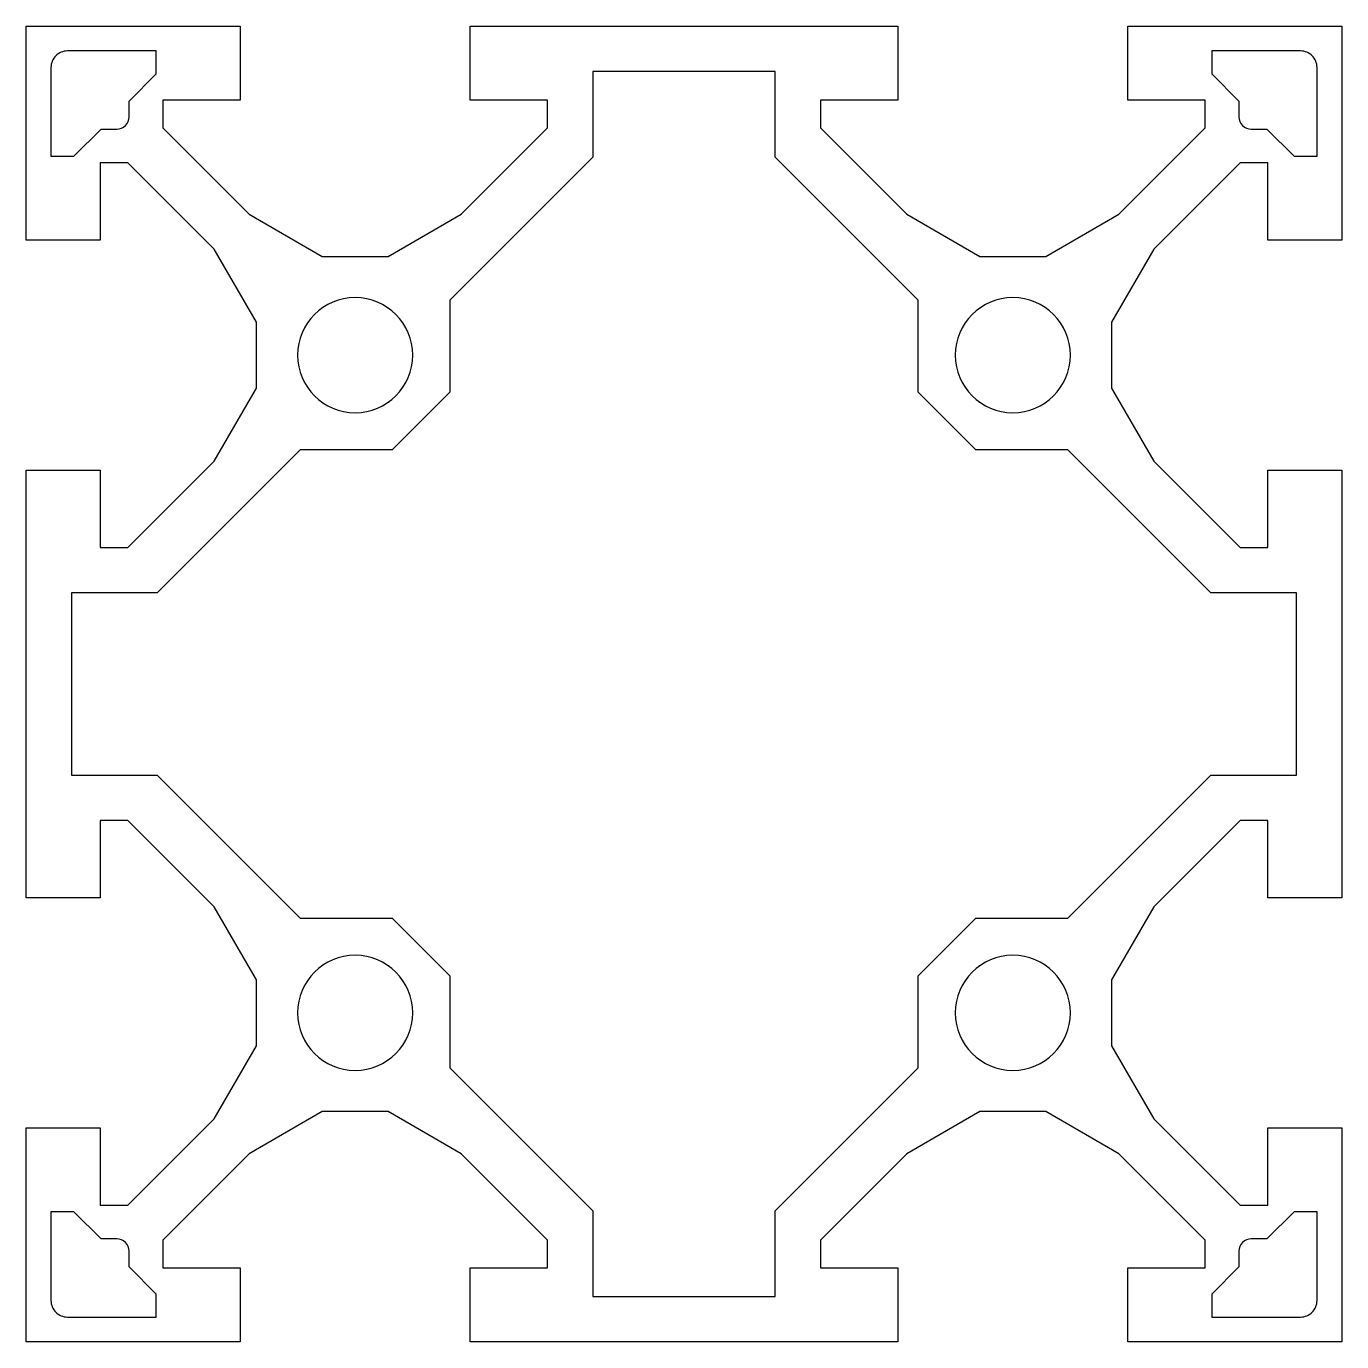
# Model space of a CAD drawing. Header units: millimetres. Extents: x -40 to 40, y -40 to 40.
import ezdxf

# ---------------------------------------------------------------- set-up
doc = ezdxf.new("R2010")
doc.units = ezdxf.units.MM
doc.layers.get('0').update_dxf_attribs({"linetype": 'CONTINUOUS'})

msp = doc.modelspace()

# ---------------------------------------------------------------- linework, layer by layer
for points in [[(13, 40), (13, 35.5), (8.3, 35.5), (8.3, 33.82), (13.552, 28.568), (18, 26), (22, 26), (26.448, 28.568), (31.7, 33.82), (31.7, 35.5), (27, 35.5), (27, 40), (40, 40), (40, 27), (35.5, 27), (35.5, 31.7), (33.82, 31.7), (28.568, 26.448), (26, 22), (26, 18), (28.568, 13.552), (33.82, 8.3), (35.5, 8.3), (35.5, 13), (40, 13), (40, -13), (35.5, -13), (35.5, -8.3), (33.82, -8.3), (28.568, -13.552), (26, -18), (26, -22), (28.568, -26.448), (33.82, -31.7), (35.5, -31.7), (35.5, -27), (40, -27), (40, -40), (27, -40), (27, -35.5), (31.7, -35.5), (31.7, -33.82), (26.448, -28.568), (22, -26), (18, -26), (13.552, -28.568), (8.3, -33.82), (8.3, -35.5), (13, -35.5), (13, -40), (-13, -40), (-13, -35.5), (-8.3, -35.5), (-8.3, -33.82), (-13.552, -28.568), (-18, -26), (-22, -26), (-26.448, -28.568), (-31.7, -33.82), (-31.7, -35.5), (-27, -35.5), (-27, -40), (-40, -40), (-40, -27), (-35.5, -27), (-35.5, -31.7), (-33.82, -31.7), (-28.568, -26.448), (-26, -22), (-26, -18), (-28.568, -13.552), (-33.82, -8.3), (-35.5, -8.3), (-35.5, -13), (-40, -13), (-40, 13), (-35.5, 13), (-35.5, 8.3), (-33.82, 8.3), (-28.568, 13.552), (-26, 18), (-26, 22), (-28.568, 26.448), (-33.82, 31.7), (-35.5, 31.7), (-35.5, 27), (-40, 27), (-40, 40), (-27, 40), (-27, 35.5), (-31.7, 35.5), (-31.7, 33.82), (-26.448, 28.568), (-22, 26), (-18, 26), (-13.552, 28.568), (-8.3, 33.82), (-8.3, 35.5), (-13, 35.5), (-13, 40)], [(5.55, 32.05), (5.55, 37.25), (-5.55, 37.25), (-5.55, 32.05), (-14.25, 23.35), (-14.25, 17.75), (-17.75, 14.25), (-23.35, 14.25), (-32.05, 5.55), (-37.25, 5.55), (-37.25, -5.55), (-32.05, -5.55), (-23.35, -14.25), (-17.75, -14.25), (-14.25, -17.75), (-14.25, -23.35), (-5.55, -32.05), (-5.55, -37.25), (5.55, -37.25), (5.55, -32.05), (14.25, -23.35), (14.25, -17.75), (17.75, -14.25), (23.35, -14.25), (32.05, -5.55), (37.25, -5.55), (37.25, 5.55), (32.05, 5.55), (23.35, 14.25), (17.75, 14.25), (14.25, 17.75), (14.25, 23.35)]]:
    msp.add_lwpolyline(points, close=True)
for points in [[(-32.1, 37.1), (-32.1, 38.5), (-37.5, 38.5, 0.414214), (-38.5, 37.5), (-38.5, 32.1), (-37.1, 32.1), (-35.45, 33.75), (-34.5, 33.75, 0.414214), (-33.75, 34.5), (-33.75, 35.45)], [(37.5, 38.5), (32.1, 38.5), (32.1, 37.1), (33.75, 35.45), (33.75, 34.5, 0.414214), (34.5, 33.75), (35.45, 33.75), (37.1, 32.1), (38.5, 32.1), (38.5, 37.5, 0.414214)], [(-35.45, -33.75), (-37.1, -32.1), (-38.5, -32.1), (-38.5, -37.5, 0.414214), (-37.5, -38.5), (-32.1, -38.5), (-32.1, -37.1), (-33.75, -35.45), (-33.75, -34.5, 0.414214), (-34.5, -33.75)], [(38.5, -32.1), (37.1, -32.1), (35.45, -33.75), (34.5, -33.75, 0.414214), (33.75, -34.5), (33.75, -35.45), (32.1, -37.1), (32.1, -38.5), (37.5, -38.5, 0.414214), (38.5, -37.5)]]:
    msp.add_lwpolyline(points, format="xyb", close=True)
at = {"extrusion": (0, 0, -1)}
for centre in [(20, 20), (-20, 20), (20, -20), (-20, -20)]:
    msp.add_circle(centre, 3.5, dxfattribs=at)

doc.saveas('drawing.dxf')
